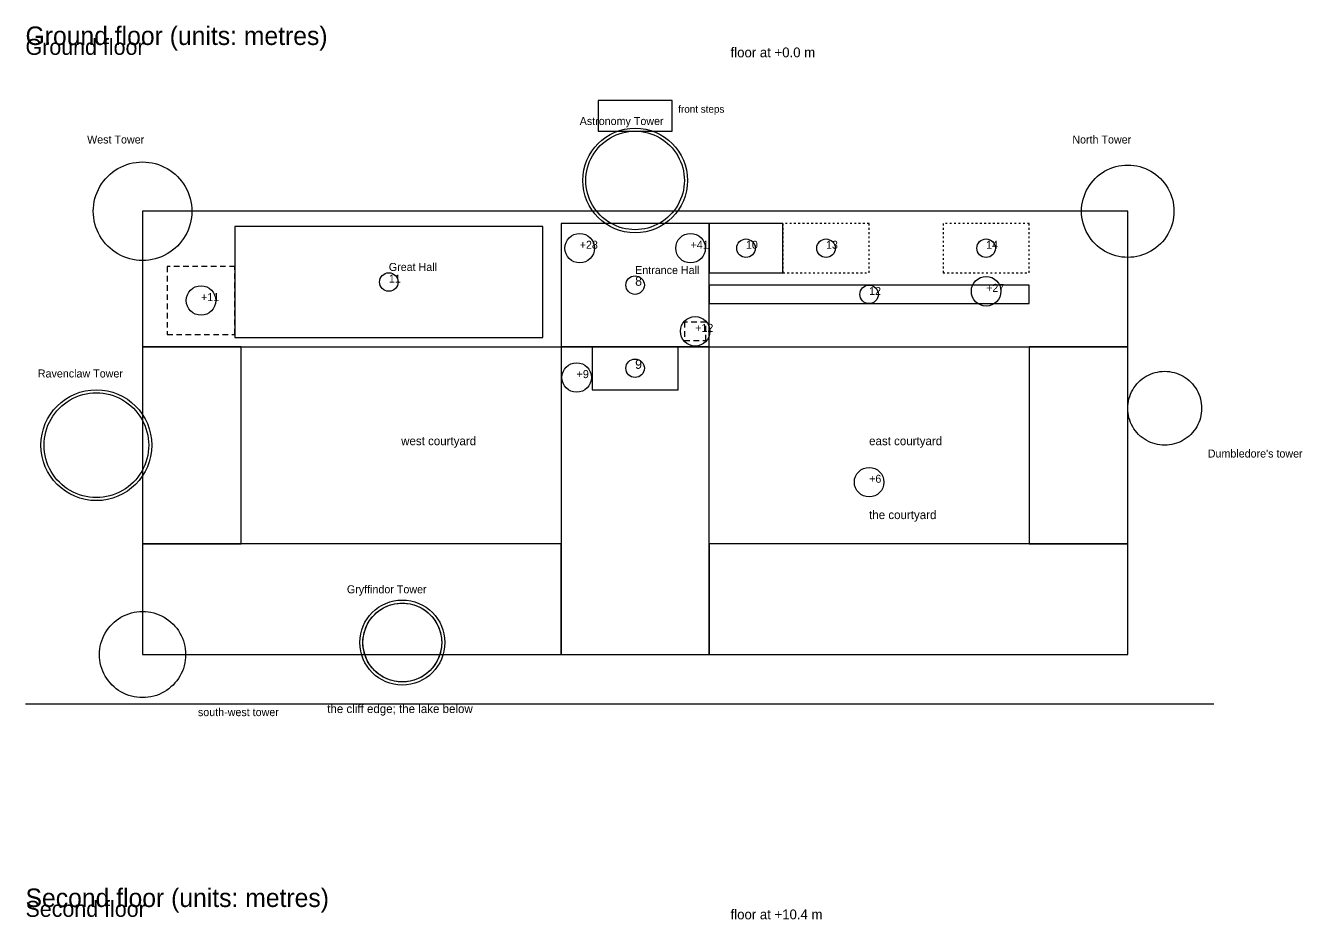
# Model space of a CAD drawing. Extents: x -19 to 408, y -570 to 102.
# Drawn here: x 201 to 408.4, y -43 to 102.2 of the extents above; entities that cross this region are included whole.
import ezdxf

# ---------------------------------------------------------------- set-up
doc = ezdxf.new("R2010")
doc.units = 0
for name, color, linetype in [('2-text', 7, 'CONTINUOUS'), ('G-books', 5, 'CONTINUOUS'), ('G-text', 7, 'CONTINUOUS'), ('G-walls', 8, 'CONTINUOUS')]:
    doc.layers.add(name, color=color, linetype=linetype)

msp = doc.modelspace()

# ---------------------------------------------------------------- linework, layer by layer
at = {"layer": 'G-books'}
for p, q in [((285, 69.5), (235, 69.5)), ((235, 69.5), (235, 51.5)), ((285, 51.5), (285, 69.5)), ((312, 70), (288, 70)), ((288, 70), (288, 50)), ((312, 50), (312, 70)), ((324, 70), (312, 70)), ((312, 70), (312, 62)), ((324, 62), (324, 70)), ((312, 62), (324, 62)), ((364, 60), (312, 60)), ((312, 60), (312, 57)), ((364, 57), (364, 60)), ((312, 57), (364, 57)), ((235, 51.5), (285, 51.5)), ((288, 50), (312, 50)), ((307, 50), (293, 50)), ((293, 50), (293, 43)), ((307, 43), (307, 50)), ((293, 43), (307, 43))]:
    msp.add_line(p, q, dxfattribs=at)
at = {"layer": 'G-walls'}
for p, q in [((306, 90), (294, 90)), ((294, 90), (294, 85)), ((306, 85), (306, 90)), ((294, 85), (306, 85)), ((294.343, 82.657), (294.725, 83.015)), ((294.725, 83.015), (295.13, 83.347)), ((295.13, 83.347), (295.555, 83.652)), ((295.555, 83.652), (296, 83.928)), ((296, 83.928), (296.462, 84.175)), ((296.462, 84.175), (296.939, 84.391)), ((296.939, 84.391), (297.428, 84.575)), ((297.428, 84.575), (297.929, 84.727)), ((297.929, 84.727), (298.439, 84.846)), ((298.439, 84.846), (298.956, 84.932)), ((298.956, 84.932), (299.477, 84.983)), ((299.477, 84.983), (300, 85)), ((300, 85), (300.523, 84.983)), ((300.523, 84.983), (301.044, 84.932)), ((301.044, 84.932), (301.561, 84.846)), ((301.561, 84.846), (302.071, 84.727)), ((302.071, 84.727), (302.572, 84.575)), ((302.572, 84.575), (303.061, 84.391)), ((303.061, 84.391), (303.538, 84.175)), ((303.538, 84.175), (304, 83.928)), ((304, 83.928), (304.445, 83.652)), ((304.445, 83.652), (304.87, 83.347)), ((304.87, 83.347), (305.275, 83.015)), ((305.275, 83.015), (305.657, 82.657)), ((292.825, 80.538), (293.072, 81)), ((293.072, 81), (293.348, 81.445)), ((293.348, 81.445), (293.653, 81.87)), ((293.653, 81.87), (293.985, 82.275)), ((293.985, 82.275), (294.343, 82.657)), ((305.657, 82.657), (306.015, 82.275)), ((306.015, 82.275), (306.347, 81.87)), ((306.347, 81.87), (306.652, 81.445)), ((306.652, 81.445), (306.928, 81)), ((306.928, 81), (307.175, 80.538)), ((215.555, 78.652), (216, 78.928)), ((216, 78.928), (216.462, 79.175)), ((216.462, 79.175), (216.939, 79.391)), ((216.939, 79.391), (217.428, 79.575)), ((217.428, 79.575), (217.929, 79.727)), ((217.929, 79.727), (218.439, 79.846)), ((218.439, 79.846), (218.956, 79.932)), ((218.956, 79.932), (219.477, 79.983)), ((219.477, 79.983), (220, 80)), ((220, 80), (220.523, 79.983)), ((220.523, 79.983), (221.044, 79.932)), ((221.044, 79.932), (221.561, 79.846)), ((221.561, 79.846), (222.071, 79.727)), ((222.071, 79.727), (222.572, 79.575)), ((222.572, 79.575), (223.061, 79.391)), ((223.061, 79.391), (223.538, 79.175)), ((223.538, 79.175), (224, 78.928)), ((224, 78.928), (224.445, 78.652)), ((292.154, 78.561), (292.273, 79.071)), ((292.273, 79.071), (292.425, 79.572)), ((292.425, 79.572), (292.609, 80.061)), ((292.609, 80.061), (292.825, 80.538)), ((307.175, 80.538), (307.391, 80.061)), ((307.391, 80.061), (307.575, 79.572)), ((307.575, 79.572), (307.727, 79.071)), ((307.727, 79.071), (307.846, 78.561)), ((376.683, 78.727), (377.13, 78.929)), ((377.13, 78.929), (377.589, 79.102)), ((377.589, 79.102), (378.059, 79.244)), ((378.059, 79.244), (378.537, 79.356)), ((378.537, 79.356), (379.021, 79.436)), ((379.021, 79.436), (379.509, 79.484)), ((379.509, 79.484), (380, 79.5)), ((380, 79.5), (380.491, 79.484)), ((380.491, 79.484), (380.979, 79.436)), ((380.979, 79.436), (381.463, 79.356)), ((381.463, 79.356), (381.941, 79.244)), ((381.941, 79.244), (382.411, 79.102)), ((382.411, 79.102), (382.87, 78.929)), ((382.87, 78.929), (383.317, 78.727)), ((213.348, 76.445), (213.653, 76.87)), ((213.653, 76.87), (213.985, 77.275)), ((213.985, 77.275), (214.343, 77.657)), ((214.343, 77.657), (214.725, 78.015)), ((214.725, 78.015), (215.13, 78.347)), ((215.13, 78.347), (215.555, 78.652)), ((224.445, 78.652), (224.87, 78.347)), ((224.87, 78.347), (225.275, 78.015)), ((225.275, 78.015), (225.657, 77.657)), ((225.657, 77.657), (226.015, 77.275)), ((226.015, 77.275), (226.347, 76.87)), ((226.347, 76.87), (226.652, 76.445)), ((292, 77), (292.017, 77.523)), ((292.017, 76.477), (292, 77)), ((292.017, 77.523), (292.068, 78.044)), ((292.068, 78.044), (292.154, 78.561)), ((307.846, 78.561), (307.932, 78.044)), ((307.932, 78.044), (307.983, 77.523)), ((307.983, 77.523), (308, 77)), ((308, 77), (307.983, 76.477)), ((374.05, 76.566), (374.361, 76.945)), ((374.361, 76.945), (374.697, 77.303)), ((374.697, 77.303), (375.055, 77.639)), ((375.055, 77.639), (375.434, 77.95)), ((375.434, 77.95), (375.833, 78.236)), ((375.833, 78.236), (376.25, 78.495)), ((376.25, 78.495), (376.683, 78.727)), ((383.317, 78.727), (383.75, 78.495)), ((383.75, 78.495), (384.167, 78.236)), ((384.167, 78.236), (384.566, 77.95)), ((384.566, 77.95), (384.945, 77.639)), ((384.945, 77.639), (385.303, 77.303)), ((385.303, 77.303), (385.639, 76.945)), ((385.639, 76.945), (385.95, 76.566)), ((212.425, 74.572), (212.609, 75.061)), ((212.609, 75.061), (212.825, 75.538)), ((212.825, 75.538), (213.072, 76)), ((213.072, 76), (213.348, 76.445)), ((226.652, 76.445), (226.928, 76)), ((226.928, 76), (227.175, 75.538)), ((227.175, 75.538), (227.391, 75.061)), ((227.391, 75.061), (227.575, 74.572)), ((292.068, 75.956), (292.017, 76.477)), ((292.154, 75.439), (292.068, 75.956)), ((292.273, 74.929), (292.154, 75.439)), ((292.425, 74.428), (292.273, 74.929)), ((307.727, 74.929), (307.575, 74.428)), ((307.846, 75.439), (307.727, 74.929)), ((307.932, 75.956), (307.846, 75.439)), ((307.983, 76.477), (307.932, 75.956)), ((372.898, 74.411), (373.071, 74.87)), ((373.071, 74.87), (373.273, 75.317)), ((373.273, 75.317), (373.505, 75.75)), ((373.505, 75.75), (373.764, 76.167)), ((373.764, 76.167), (374.05, 76.566)), ((385.95, 76.566), (386.236, 76.167)), ((386.236, 76.167), (386.495, 75.75)), ((386.495, 75.75), (386.727, 75.317)), ((386.727, 75.317), (386.929, 74.87)), ((386.929, 74.87), (387.102, 74.411)), ((212.017, 72.523), (212.068, 73.044)), ((212.068, 73.044), (212.154, 73.561)), ((212.154, 73.561), (212.273, 74.071)), ((212.273, 74.071), (212.425, 74.572)), ((227.575, 74.572), (227.727, 74.071)), ((227.727, 74.071), (227.846, 73.561)), ((227.846, 73.561), (227.932, 73.044)), ((227.932, 73.044), (227.983, 72.523)), ((292.609, 73.939), (292.425, 74.428)), ((292.825, 73.462), (292.609, 73.939)), ((293.072, 73), (292.825, 73.462)), ((293.348, 72.555), (293.072, 73)), ((306.928, 73), (306.652, 72.555)), ((307.175, 73.462), (306.928, 73)), ((307.391, 73.939), (307.175, 73.462)), ((307.575, 74.428), (307.391, 73.939)), ((372.516, 72.491), (372.564, 72.979)), ((372.564, 72.979), (372.644, 73.463)), ((372.644, 73.463), (372.756, 73.941)), ((372.756, 73.941), (372.898, 74.411)), ((387.102, 74.411), (387.244, 73.941)), ((387.244, 73.941), (387.356, 73.463)), ((387.356, 73.463), (387.436, 72.979)), ((387.436, 72.979), (387.484, 72.491)), ((212, 72), (212.017, 72.523)), ((212.017, 71.477), (212, 72)), ((212.068, 70.956), (212.017, 71.477)), ((212.154, 70.439), (212.068, 70.956)), ((380, 72), (220, 72)), ((220, 72), (220, 50)), ((227.932, 70.956), (227.846, 70.439)), ((227.983, 71.477), (227.932, 70.956)), ((227.983, 72.523), (228, 72)), ((228, 72), (227.983, 71.477)), ((293.653, 72.13), (293.348, 72.555)), ((293.985, 71.725), (293.653, 72.13)), ((294.343, 71.343), (293.985, 71.725)), ((294.725, 70.985), (294.343, 71.343)), ((295.13, 70.653), (294.725, 70.985)), ((295.555, 70.348), (295.13, 70.653)), ((304.87, 70.653), (304.445, 70.348)), ((305.275, 70.985), (304.87, 70.653)), ((305.657, 71.343), (305.275, 70.985)), ((306.015, 71.725), (305.657, 71.343)), ((306.347, 72.13), (306.015, 71.725)), ((306.652, 72.555), (306.347, 72.13)), ((372.5, 72), (372.516, 72.491)), ((372.516, 71.509), (372.5, 72)), ((372.564, 71.021), (372.516, 71.509)), ((372.644, 70.537), (372.564, 71.021)), ((372.756, 70.059), (372.644, 70.537)), ((380, 50), (380, 72)), ((387.356, 70.537), (387.244, 70.059)), ((387.436, 71.021), (387.356, 70.537)), ((387.484, 71.509), (387.436, 71.021)), ((387.484, 72.491), (387.5, 72)), ((387.5, 72), (387.484, 71.509)), ((212.273, 69.929), (212.154, 70.439)), ((212.425, 69.428), (212.273, 69.929)), ((212.609, 68.939), (212.425, 69.428)), ((212.825, 68.462), (212.609, 68.939)), ((213.072, 68), (212.825, 68.462)), ((227.175, 68.462), (226.928, 68)), ((227.391, 68.939), (227.175, 68.462)), ((227.575, 69.428), (227.391, 68.939)), ((227.727, 69.929), (227.575, 69.428)), ((227.846, 70.439), (227.727, 69.929)), ((296, 70.072), (295.555, 70.348)), ((296.462, 69.825), (296, 70.072)), ((296.939, 69.609), (296.462, 69.825)), ((297.428, 69.425), (296.939, 69.609)), ((297.929, 69.273), (297.428, 69.425)), ((298.439, 69.154), (297.929, 69.273)), ((298.956, 69.068), (298.439, 69.154)), ((299.477, 69.017), (298.956, 69.068)), ((300, 69), (299.477, 69.017)), ((300.523, 69.017), (300, 69)), ((301.044, 69.068), (300.523, 69.017)), ((301.561, 69.154), (301.044, 69.068)), ((302.071, 69.273), (301.561, 69.154)), ((302.572, 69.425), (302.071, 69.273)), ((303.061, 69.609), (302.572, 69.425)), ((303.538, 69.825), (303.061, 69.609)), ((304, 70.072), (303.538, 69.825)), ((304.445, 70.348), (304, 70.072)), ((324, 70), (324, 69.7)), ((324, 69.3), (324, 69)), ((324, 68.6), (324, 68.3)), ((324.7, 70), (324.4, 70)), ((325.4, 70), (325.1, 70)), ((326.1, 70), (325.8, 70)), ((326.8, 70), (326.5, 70)), ((327.5, 70), (327.2, 70)), ((328.2, 70), (327.9, 70)), ((328.9, 70), (328.6, 70)), ((329.6, 70), (329.3, 70)), ((330.3, 70), (330, 70)), ((331, 70), (330.7, 70)), ((331.7, 70), (331.4, 70)), ((332.4, 70), (332.1, 70)), ((333.1, 70), (332.8, 70)), ((333.8, 70), (333.5, 70)), ((334.5, 70), (334.2, 70)), ((335.2, 70), (334.9, 70)), ((335.9, 70), (335.6, 70)), ((336.6, 70), (336.3, 70)), ((337.3, 70), (337, 70)), ((338, 70), (337.7, 70)), ((338, 69.7), (338, 70)), ((338, 69), (338, 69.3)), ((338, 68.3), (338, 68.6)), ((350, 70), (350, 69.7)), ((350, 69.3), (350, 69)), ((350, 68.6), (350, 68.3)), ((350.7, 70), (350.4, 70)), ((351.4, 70), (351.1, 70)), ((352.1, 70), (351.8, 70)), ((352.8, 70), (352.5, 70)), ((353.5, 70), (353.2, 70)), ((354.2, 70), (353.9, 70)), ((354.9, 70), (354.6, 70)), ((355.6, 70), (355.3, 70)), ((356.3, 70), (356, 70)), ((357, 70), (356.7, 70)), ((357.7, 70), (357.4, 70)), ((358.4, 70), (358.1, 70)), ((359.1, 70), (358.8, 70)), ((359.8, 70), (359.5, 70)), ((360.5, 70), (360.2, 70)), ((361.2, 70), (360.9, 70)), ((361.9, 70), (361.6, 70)), ((362.6, 70), (362.3, 70)), ((363.3, 70), (363, 70)), ((364, 70), (363.7, 70)), ((364, 69.7), (364, 70)), ((364, 69), (364, 69.3)), ((364, 68.3), (364, 68.6)), ((372.898, 69.589), (372.756, 70.059)), ((373.071, 69.13), (372.898, 69.589)), ((373.273, 68.683), (373.071, 69.13)), ((373.505, 68.25), (373.273, 68.683)), ((386.727, 68.683), (386.495, 68.25)), ((386.929, 69.13), (386.727, 68.683)), ((387.102, 69.589), (386.929, 69.13)), ((387.244, 70.059), (387.102, 69.589)), ((213.348, 67.555), (213.072, 68)), ((213.653, 67.13), (213.348, 67.555)), ((213.985, 66.725), (213.653, 67.13)), ((214.343, 66.343), (213.985, 66.725)), ((226.015, 66.725), (225.657, 66.343)), ((226.347, 67.13), (226.015, 66.725)), ((226.652, 67.555), (226.347, 67.13)), ((226.928, 68), (226.652, 67.555)), ((324, 67.9), (324, 67.6)), ((324, 67.2), (324, 66.9)), ((324, 66.5), (324, 66.2)), ((338, 67.6), (338, 67.9)), ((338, 66.9), (338, 67.2)), ((338, 66.2), (338, 66.5)), ((350, 67.9), (350, 67.6)), ((350, 67.2), (350, 66.9)), ((350, 66.5), (350, 66.2)), ((364, 67.6), (364, 67.9)), ((364, 66.9), (364, 67.2)), ((364, 66.2), (364, 66.5)), ((373.764, 67.833), (373.505, 68.25)), ((374.05, 67.434), (373.764, 67.833)), ((374.361, 67.055), (374.05, 67.434)), ((374.697, 66.697), (374.361, 67.055)), ((375.055, 66.361), (374.697, 66.697)), ((375.434, 66.05), (375.055, 66.361)), ((384.945, 66.361), (384.566, 66.05)), ((385.303, 66.697), (384.945, 66.361)), ((385.639, 67.055), (385.303, 66.697)), ((385.95, 67.434), (385.639, 67.055)), ((386.236, 67.833), (385.95, 67.434)), ((386.495, 68.25), (386.236, 67.833)), ((214.725, 65.985), (214.343, 66.343)), ((215.13, 65.653), (214.725, 65.985)), ((215.555, 65.348), (215.13, 65.653)), ((216, 65.072), (215.555, 65.348)), ((216.462, 64.825), (216, 65.072)), ((216.939, 64.609), (216.462, 64.825)), ((217.428, 64.425), (216.939, 64.609)), ((217.929, 64.273), (217.428, 64.425)), ((222.572, 64.425), (222.071, 64.273)), ((223.061, 64.609), (222.572, 64.425)), ((223.538, 64.825), (223.061, 64.609)), ((224, 65.072), (223.538, 64.825)), ((224.445, 65.348), (224, 65.072)), ((224.87, 65.653), (224.445, 65.348)), ((225.275, 65.985), (224.87, 65.653)), ((225.657, 66.343), (225.275, 65.985)), ((324, 65.8), (324, 65.5)), ((324, 65.1), (324, 64.8)), ((324, 64.4), (324, 64.1)), ((338, 65.5), (338, 65.8)), ((338, 64.8), (338, 65.1)), ((338, 64.1), (338, 64.4)), ((350, 65.8), (350, 65.5)), ((350, 65.1), (350, 64.8)), ((350, 64.4), (350, 64.1)), ((364, 65.5), (364, 65.8)), ((364, 64.8), (364, 65.1)), ((364, 64.1), (364, 64.4)), ((375.833, 65.764), (375.434, 66.05)), ((376.25, 65.505), (375.833, 65.764)), ((376.683, 65.273), (376.25, 65.505)), ((377.13, 65.071), (376.683, 65.273)), ((377.589, 64.898), (377.13, 65.071)), ((378.059, 64.756), (377.589, 64.898)), ((378.537, 64.644), (378.059, 64.756)), ((379.021, 64.564), (378.537, 64.644)), ((379.509, 64.516), (379.021, 64.564)), ((380, 64.5), (379.509, 64.516)), ((380.491, 64.516), (380, 64.5)), ((380.979, 64.564), (380.491, 64.516)), ((381.463, 64.644), (380.979, 64.564)), ((381.941, 64.756), (381.463, 64.644)), ((382.411, 64.898), (381.941, 64.756)), ((382.87, 65.071), (382.411, 64.898)), ((383.317, 65.273), (382.87, 65.071)), ((383.75, 65.505), (383.317, 65.273)), ((384.167, 65.764), (383.75, 65.505)), ((384.566, 66.05), (384.167, 65.764)), ((218.439, 64.154), (217.929, 64.273)), ((218.956, 64.068), (218.439, 64.154)), ((219.477, 64.017), (218.956, 64.068)), ((220, 64), (219.477, 64.017)), ((220.523, 64.017), (220, 64)), ((221.044, 64.068), (220.523, 64.017)), ((221.561, 64.154), (221.044, 64.068)), ((222.071, 64.273), (221.561, 64.154)), ((224.5, 63), (224, 63)), ((224, 63), (224, 62.1)), ((226, 63), (225.1, 63)), ((227.5, 63), (226.6, 63)), ((229, 63), (228.1, 63)), ((230.5, 63), (229.6, 63)), ((232, 63), (231.1, 63)), ((233.5, 63), (232.6, 63)), ((235, 63), (234.1, 63)), ((235, 62.5), (235, 63)), ((324, 63.7), (324, 63.4)), ((324, 63), (324, 62.7)), ((324, 62.3), (324, 62)), ((338, 63.4), (338, 63.7)), ((338, 62.7), (338, 63)), ((338, 62), (338, 62.3)), ((350, 63.7), (350, 63.4)), ((350, 63), (350, 62.7)), ((350, 62.3), (350, 62)), ((364, 63.4), (364, 63.7)), ((364, 62.7), (364, 63)), ((364, 62), (364, 62.3)), ((224, 61.5), (224, 60.6)), ((235, 61), (235, 61.9)), ((235, 59.5), (235, 60.4)), ((324, 62), (324.3, 62)), ((324.7, 62), (325, 62)), ((325.4, 62), (325.7, 62)), ((326.1, 62), (326.4, 62)), ((326.8, 62), (327.1, 62)), ((327.5, 62), (327.8, 62)), ((328.2, 62), (328.5, 62)), ((328.9, 62), (329.2, 62)), ((329.6, 62), (329.9, 62)), ((330.3, 62), (330.6, 62)), ((331, 62), (331.3, 62)), ((331.7, 62), (332, 62)), ((332.4, 62), (332.7, 62)), ((333.1, 62), (333.4, 62)), ((333.8, 62), (334.1, 62)), ((334.5, 62), (334.8, 62)), ((335.2, 62), (335.5, 62)), ((335.9, 62), (336.2, 62)), ((336.6, 62), (336.9, 62)), ((337.3, 62), (337.6, 62)), ((350, 62), (350.3, 62)), ((350.7, 62), (351, 62)), ((351.4, 62), (351.7, 62)), ((352.1, 62), (352.4, 62)), ((352.8, 62), (353.1, 62)), ((353.5, 62), (353.8, 62)), ((354.2, 62), (354.5, 62)), ((354.9, 62), (355.2, 62)), ((355.6, 62), (355.9, 62)), ((356.3, 62), (356.6, 62)), ((357, 62), (357.3, 62)), ((357.7, 62), (358, 62)), ((358.4, 62), (358.7, 62)), ((359.1, 62), (359.4, 62)), ((359.8, 62), (360.1, 62)), ((360.5, 62), (360.8, 62)), ((361.2, 62), (361.5, 62)), ((361.9, 62), (362.2, 62)), ((362.6, 62), (362.9, 62)), ((363.3, 62), (363.6, 62)), ((224, 60), (224, 59.1)), ((224, 58.5), (224, 57.6)), ((235, 58), (235, 58.9)), ((224, 57), (224, 56.1)), ((235, 56.5), (235, 57.4)), ((224, 55.5), (224, 54.6)), ((224, 54), (224, 53.1)), ((235, 55), (235, 55.9)), ((235, 53.5), (235, 54.4)), ((308.5, 54), (308, 54)), ((308, 54), (308, 53.1)), ((310, 54), (309.1, 54)), ((311.5, 54), (310.6, 54)), ((224, 52.5), (224, 52)), ((224, 52), (224.9, 52)), ((225.5, 52), (226.4, 52)), ((227, 52), (227.9, 52)), ((228.5, 52), (229.4, 52)), ((230, 52), (230.9, 52)), ((231.5, 52), (232.4, 52)), ((233, 52), (233.9, 52)), ((234.5, 52), (235, 52)), ((235, 52), (235, 52.9)), ((308, 52.5), (308, 51.6)), ((311.5, 52.5), (311.5, 53.4)), ((311.5, 51), (311.5, 51.9)), ((220, 50), (380, 50)), ((236, 50), (220, 50)), ((220, 50), (220, 18)), ((236, 18), (236, 50)), ((312, 50), (288, 50)), ((288, 50), (288, 0)), ((308, 51), (308.9, 51)), ((309.5, 51), (310.4, 51)), ((311, 51), (311.5, 51)), ((312, 0), (312, 50)), ((380, 50), (364, 50)), ((364, 50), (364, 18)), ((380, 18), (380, 50)), ((383.704, 45.543), (384.071, 45.682)), ((384.071, 45.682), (384.447, 45.796)), ((384.447, 45.796), (384.829, 45.885)), ((384.829, 45.885), (385.217, 45.949)), ((385.217, 45.949), (385.608, 45.987)), ((385.608, 45.987), (386, 46)), ((386, 46), (386.392, 45.987)), ((386.392, 45.987), (386.783, 45.949)), ((386.783, 45.949), (387.171, 45.885)), ((387.171, 45.885), (387.553, 45.796)), ((387.553, 45.796), (387.929, 45.682)), ((387.929, 45.682), (388.296, 45.543)), ((381.011, 43.333), (381.24, 43.653)), ((381.24, 43.653), (381.489, 43.956)), ((381.489, 43.956), (381.757, 44.243)), ((381.757, 44.243), (382.044, 44.511)), ((382.044, 44.511), (382.347, 44.76)), ((382.347, 44.76), (382.667, 44.989)), ((382.667, 44.989), (383, 45.196)), ((383, 45.196), (383.346, 45.381)), ((383.346, 45.381), (383.704, 45.543)), ((388.296, 45.543), (388.654, 45.381)), ((388.654, 45.381), (389, 45.196)), ((389, 45.196), (389.333, 44.989)), ((389.333, 44.989), (389.653, 44.76)), ((389.653, 44.76), (389.956, 44.511)), ((389.956, 44.511), (390.243, 44.243)), ((390.243, 44.243), (390.511, 43.956)), ((390.511, 43.956), (390.76, 43.653)), ((390.76, 43.653), (390.989, 43.333)), ((208.25, 41.361), (208.741, 41.623)), ((208.741, 41.623), (209.247, 41.853)), ((209.247, 41.853), (209.768, 42.049)), ((209.768, 42.049), (210.3, 42.21)), ((210.3, 42.21), (210.842, 42.337)), ((210.842, 42.337), (211.391, 42.427)), ((211.391, 42.427), (211.944, 42.482)), ((211.944, 42.482), (212.5, 42.5)), ((212.5, 42.5), (213.056, 42.482)), ((213.056, 42.482), (213.609, 42.427)), ((213.609, 42.427), (214.158, 42.337)), ((214.158, 42.337), (214.7, 42.21)), ((214.7, 42.21), (215.232, 42.049)), ((215.232, 42.049), (215.753, 41.853)), ((215.753, 41.853), (216.259, 41.623)), ((216.259, 41.623), (216.75, 41.361)), ((380.115, 41.171), (380.204, 41.553)), ((380.204, 41.553), (380.318, 41.929)), ((380.318, 41.929), (380.457, 42.296)), ((380.457, 42.296), (380.619, 42.654)), ((380.619, 42.654), (380.804, 43)), ((380.804, 43), (381.011, 43.333)), ((390.989, 43.333), (391.196, 43)), ((391.196, 43), (391.381, 42.654)), ((391.381, 42.654), (391.543, 42.296)), ((391.543, 42.296), (391.682, 41.929)), ((391.682, 41.929), (391.796, 41.553)), ((391.796, 41.553), (391.885, 41.171)), ((205.756, 39.174), (206.109, 39.604)), ((206.109, 39.604), (206.49, 40.01)), ((206.49, 40.01), (206.896, 40.391)), ((206.896, 40.391), (207.326, 40.744)), ((207.326, 40.744), (207.778, 41.067)), ((207.778, 41.067), (208.25, 41.361)), ((216.75, 41.361), (217.222, 41.067)), ((217.222, 41.067), (217.674, 40.744)), ((217.674, 40.744), (218.104, 40.391)), ((218.104, 40.391), (218.51, 40.01)), ((218.51, 40.01), (218.891, 39.604)), ((218.891, 39.604), (219.244, 39.174)), ((380, 40), (380.013, 40.392)), ((380.013, 39.608), (380, 40)), ((380.013, 40.392), (380.051, 40.783)), ((380.051, 39.217), (380.013, 39.608)), ((380.051, 40.783), (380.115, 41.171)), ((391.885, 41.171), (391.949, 40.783)), ((391.949, 40.783), (391.987, 40.392)), ((391.987, 39.608), (391.949, 39.217)), ((391.987, 40.392), (392, 40)), ((392, 40), (391.987, 39.608)), ((204.647, 37.253), (204.877, 37.759)), ((204.877, 37.759), (205.139, 38.25)), ((205.139, 38.25), (205.433, 38.722)), ((205.433, 38.722), (205.756, 39.174)), ((219.244, 39.174), (219.567, 38.722)), ((219.567, 38.722), (219.861, 38.25)), ((219.861, 38.25), (220.123, 37.759)), ((220.123, 37.759), (220.353, 37.253)), ((380.115, 38.829), (380.051, 39.217)), ((380.204, 38.447), (380.115, 38.829)), ((380.318, 38.071), (380.204, 38.447)), ((380.457, 37.704), (380.318, 38.071)), ((380.619, 37.346), (380.457, 37.704)), ((380.804, 37), (380.619, 37.346)), ((391.381, 37.346), (391.196, 37)), ((391.543, 37.704), (391.381, 37.346)), ((391.682, 38.071), (391.543, 37.704)), ((391.796, 38.447), (391.682, 38.071)), ((391.885, 38.829), (391.796, 38.447)), ((391.949, 39.217), (391.885, 38.829)), ((204.073, 35.109), (204.163, 35.658)), ((204.163, 35.658), (204.29, 36.2)), ((204.29, 36.2), (204.451, 36.732)), ((204.451, 36.732), (204.647, 37.253)), ((220.353, 37.253), (220.549, 36.732)), ((220.549, 36.732), (220.71, 36.2)), ((220.71, 36.2), (220.837, 35.658)), ((220.837, 35.658), (220.927, 35.109)), ((381.011, 36.667), (380.804, 37)), ((381.24, 36.347), (381.011, 36.667)), ((381.489, 36.044), (381.24, 36.347)), ((381.757, 35.757), (381.489, 36.044)), ((382.044, 35.489), (381.757, 35.757)), ((382.347, 35.24), (382.044, 35.489)), ((389.956, 35.489), (389.653, 35.24)), ((390.243, 35.757), (389.956, 35.489)), ((390.511, 36.044), (390.243, 35.757)), ((390.76, 36.347), (390.511, 36.044)), ((390.989, 36.667), (390.76, 36.347)), ((391.196, 37), (390.989, 36.667)), ((204, 34), (204.018, 34.556)), ((204.018, 33.444), (204, 34)), ((204.018, 34.556), (204.073, 35.109)), ((204.073, 32.891), (204.018, 33.444)), ((220.927, 35.109), (220.982, 34.556)), ((220.982, 33.444), (220.927, 32.891)), ((220.982, 34.556), (221, 34)), ((221, 34), (220.982, 33.444)), ((382.667, 35.011), (382.347, 35.24)), ((383, 34.804), (382.667, 35.011)), ((383.346, 34.619), (383, 34.804)), ((383.704, 34.457), (383.346, 34.619)), ((384.071, 34.318), (383.704, 34.457)), ((384.447, 34.204), (384.071, 34.318)), ((384.829, 34.115), (384.447, 34.204)), ((385.217, 34.051), (384.829, 34.115)), ((385.608, 34.013), (385.217, 34.051)), ((386, 34), (385.608, 34.013)), ((386.392, 34.013), (386, 34)), ((386.783, 34.051), (386.392, 34.013)), ((387.171, 34.115), (386.783, 34.051)), ((387.553, 34.204), (387.171, 34.115)), ((387.929, 34.318), (387.553, 34.204)), ((388.296, 34.457), (387.929, 34.318)), ((388.654, 34.619), (388.296, 34.457)), ((389, 34.804), (388.654, 34.619)), ((389.333, 35.011), (389, 34.804)), ((389.653, 35.24), (389.333, 35.011)), ((204.163, 32.342), (204.073, 32.891)), ((204.29, 31.8), (204.163, 32.342)), ((204.451, 31.268), (204.29, 31.8)), ((204.647, 30.747), (204.451, 31.268)), ((220.549, 31.268), (220.353, 30.747)), ((220.71, 31.8), (220.549, 31.268)), ((220.837, 32.342), (220.71, 31.8)), ((220.927, 32.891), (220.837, 32.342)), ((204.877, 30.241), (204.647, 30.747)), ((205.139, 29.75), (204.877, 30.241)), ((205.433, 29.278), (205.139, 29.75)), ((205.756, 28.826), (205.433, 29.278)), ((219.567, 29.278), (219.244, 28.826)), ((219.861, 29.75), (219.567, 29.278)), ((220.123, 30.241), (219.861, 29.75)), ((220.353, 30.747), (220.123, 30.241)), ((206.109, 28.396), (205.756, 28.826)), ((206.49, 27.99), (206.109, 28.396)), ((206.896, 27.609), (206.49, 27.99)), ((207.326, 27.256), (206.896, 27.609)), ((207.778, 26.933), (207.326, 27.256)), ((217.674, 27.256), (217.222, 26.933)), ((218.104, 27.609), (217.674, 27.256)), ((218.51, 27.99), (218.104, 27.609)), ((218.891, 28.396), (218.51, 27.99)), ((219.244, 28.826), (218.891, 28.396)), ((208.25, 26.639), (207.778, 26.933)), ((208.741, 26.377), (208.25, 26.639)), ((209.247, 26.147), (208.741, 26.377)), ((209.768, 25.951), (209.247, 26.147)), ((210.3, 25.79), (209.768, 25.951)), ((210.842, 25.663), (210.3, 25.79)), ((211.391, 25.573), (210.842, 25.663)), ((211.944, 25.518), (211.391, 25.573)), ((212.5, 25.5), (211.944, 25.518)), ((213.056, 25.518), (212.5, 25.5)), ((213.609, 25.573), (213.056, 25.518)), ((214.158, 25.663), (213.609, 25.573)), ((214.7, 25.79), (214.158, 25.663)), ((215.232, 25.951), (214.7, 25.79)), ((215.753, 26.147), (215.232, 25.951)), ((216.259, 26.377), (215.753, 26.147)), ((216.75, 26.639), (216.259, 26.377)), ((217.222, 26.933), (216.75, 26.639)), ((288, 18), (220, 18)), ((220, 18), (220, 0)), ((220, 18), (236, 18)), ((288, 0), (288, 18)), ((380, 18), (312, 18)), ((312, 18), (312, 0)), ((364, 18), (380, 18)), ((380, 0), (380, 18)), ((261.355, 8.295), (261.771, 8.336)), ((261.771, 8.336), (262.19, 8.35)), ((262.19, 8.35), (262.609, 8.336)), ((262.609, 8.336), (263.025, 8.295)), ((216.5, 6.062), (216.904, 6.278)), ((216.904, 6.278), (217.321, 6.467)), ((217.321, 6.467), (217.75, 6.629)), ((217.75, 6.629), (218.188, 6.761)), ((218.188, 6.761), (218.634, 6.865)), ((218.634, 6.865), (219.086, 6.94)), ((219.086, 6.94), (219.542, 6.985)), ((219.542, 6.985), (220, 7)), ((220, 7), (220.458, 6.985)), ((220.458, 6.985), (220.914, 6.94)), ((220.914, 6.94), (221.366, 6.865)), ((221.366, 6.865), (221.812, 6.761)), ((221.812, 6.761), (222.25, 6.629)), ((222.25, 6.629), (222.679, 6.467)), ((222.679, 6.467), (223.096, 6.278)), ((223.096, 6.278), (223.5, 6.062)), ((257.378, 6.17), (257.665, 6.475)), ((257.665, 6.475), (257.97, 6.762)), ((257.97, 6.762), (258.294, 7.027)), ((258.294, 7.027), (258.634, 7.271)), ((258.634, 7.271), (258.99, 7.493)), ((258.99, 7.493), (259.359, 7.69)), ((259.359, 7.69), (259.741, 7.863)), ((259.741, 7.863), (260.133, 8.01)), ((260.133, 8.01), (260.534, 8.132)), ((260.534, 8.132), (260.941, 8.227)), ((260.941, 8.227), (261.355, 8.295)), ((263.025, 8.295), (263.439, 8.227)), ((263.439, 8.227), (263.846, 8.132)), ((263.846, 8.132), (264.247, 8.01)), ((264.247, 8.01), (264.639, 7.863)), ((264.639, 7.863), (265.021, 7.69)), ((265.021, 7.69), (265.39, 7.493)), ((265.39, 7.493), (265.746, 7.271)), ((265.746, 7.271), (266.086, 7.027)), ((266.086, 7.027), (266.41, 6.762)), ((266.41, 6.762), (266.715, 6.475)), ((266.715, 6.475), (267.002, 6.17)), ((214.18, 3.889), (214.447, 4.261)), ((214.447, 4.261), (214.737, 4.615)), ((214.737, 4.615), (215.05, 4.95)), ((215.05, 4.95), (215.385, 5.263)), ((215.385, 5.263), (215.739, 5.553)), ((215.739, 5.553), (216.111, 5.82)), ((216.111, 5.82), (216.5, 6.062)), ((223.5, 6.062), (223.889, 5.82)), ((223.889, 5.82), (224.261, 5.553)), ((224.261, 5.553), (224.615, 5.263)), ((224.615, 5.263), (224.95, 4.95)), ((224.95, 4.95), (225.263, 4.615)), ((225.263, 4.615), (225.553, 4.261)), ((225.553, 4.261), (225.82, 3.889)), ((256.13, 4.007), (256.277, 4.399)), ((256.277, 4.399), (256.45, 4.781)), ((256.45, 4.781), (256.647, 5.15)), ((256.647, 5.15), (256.869, 5.506)), ((256.869, 5.506), (257.113, 5.846)), ((257.113, 5.846), (257.378, 6.17)), ((267.002, 6.17), (267.267, 5.846)), ((267.267, 5.846), (267.511, 5.506)), ((267.511, 5.506), (267.733, 5.15)), ((267.733, 5.15), (267.93, 4.781)), ((267.93, 4.781), (268.103, 4.399)), ((268.103, 4.399), (268.25, 4.007)), ((213.239, 1.812), (213.371, 2.25)), ((213.371, 2.25), (213.533, 2.679)), ((213.533, 2.679), (213.722, 3.096)), ((213.722, 3.096), (213.938, 3.5)), ((213.938, 3.5), (214.18, 3.889)), ((225.82, 3.889), (226.062, 3.5)), ((226.062, 3.5), (226.278, 3.096)), ((226.278, 3.096), (226.467, 2.679)), ((226.467, 2.679), (226.629, 2.25)), ((226.629, 2.25), (226.761, 1.812)), ((255.79, 1.95), (255.804, 2.369)), ((255.804, 2.369), (255.845, 2.785)), ((255.845, 2.785), (255.913, 3.199)), ((255.913, 3.199), (256.008, 3.606)), ((256.008, 3.606), (256.13, 4.007)), ((268.25, 4.007), (268.372, 3.606)), ((268.372, 3.606), (268.467, 3.199)), ((268.467, 3.199), (268.535, 2.785)), ((268.535, 2.785), (268.576, 2.369)), ((268.576, 2.369), (268.59, 1.95)), ((213, 0), (213.015, 0.458)), ((213.015, -0.458), (213, 0)), ((213.015, 0.458), (213.06, 0.914)), ((213.06, 0.914), (213.135, 1.366)), ((213.135, 1.366), (213.239, 1.812)), ((220, 0), (288, 0)), ((226.761, 1.812), (226.865, 1.366)), ((226.865, 1.366), (226.94, 0.914)), ((226.94, 0.914), (226.985, 0.458)), ((226.985, 0.458), (227, 0)), ((227, 0), (226.985, -0.458)), ((255.804, 1.531), (255.79, 1.95)), ((255.845, 1.115), (255.804, 1.531)), ((255.913, 0.701), (255.845, 1.115)), ((256.008, 0.294), (255.913, 0.701)), ((256.13, -0.107), (256.008, 0.294)), ((268.372, 0.294), (268.25, -0.107)), ((268.467, 0.701), (268.372, 0.294)), ((268.535, 1.115), (268.467, 0.701)), ((268.576, 1.531), (268.535, 1.115)), ((268.59, 1.95), (268.576, 1.531)), ((288, 0), (312, 0)), ((312, 0), (380, 0)), ((213.06, -0.914), (213.015, -0.458)), ((213.135, -1.366), (213.06, -0.914)), ((213.239, -1.812), (213.135, -1.366)), ((213.371, -2.25), (213.239, -1.812)), ((226.761, -1.812), (226.629, -2.25)), ((226.865, -1.366), (226.761, -1.812)), ((226.94, -0.914), (226.865, -1.366)), ((226.985, -0.458), (226.94, -0.914)), ((256.277, -0.499), (256.13, -0.107)), ((256.45, -0.881), (256.277, -0.499)), ((256.647, -1.25), (256.45, -0.881)), ((256.869, -1.606), (256.647, -1.25)), ((257.113, -1.946), (256.869, -1.606)), ((257.378, -2.27), (257.113, -1.946)), ((267.267, -1.946), (267.002, -2.27)), ((267.511, -1.606), (267.267, -1.946)), ((267.733, -1.25), (267.511, -1.606)), ((267.93, -0.881), (267.733, -1.25)), ((268.103, -0.499), (267.93, -0.881)), ((268.25, -0.107), (268.103, -0.499)), ((213.533, -2.679), (213.371, -2.25)), ((213.722, -3.096), (213.533, -2.679)), ((213.938, -3.5), (213.722, -3.096)), ((214.18, -3.889), (213.938, -3.5)), ((214.447, -4.261), (214.18, -3.889)), ((225.82, -3.889), (225.553, -4.261)), ((226.062, -3.5), (225.82, -3.889)), ((226.278, -3.096), (226.062, -3.5)), ((226.467, -2.679), (226.278, -3.096)), ((226.629, -2.25), (226.467, -2.679)), ((257.665, -2.575), (257.378, -2.27)), ((257.97, -2.862), (257.665, -2.575)), ((258.294, -3.127), (257.97, -2.862)), ((258.634, -3.371), (258.294, -3.127)), ((258.99, -3.593), (258.634, -3.371)), ((259.359, -3.79), (258.99, -3.593)), ((259.741, -3.963), (259.359, -3.79)), ((260.133, -4.11), (259.741, -3.963)), ((260.534, -4.232), (260.133, -4.11)), ((264.247, -4.11), (263.846, -4.232)), ((264.639, -3.963), (264.247, -4.11)), ((265.021, -3.79), (264.639, -3.963)), ((265.39, -3.593), (265.021, -3.79)), ((265.746, -3.371), (265.39, -3.593)), ((266.086, -3.127), (265.746, -3.371)), ((266.41, -2.862), (266.086, -3.127)), ((266.715, -2.575), (266.41, -2.862)), ((267.002, -2.27), (266.715, -2.575)), ((214.737, -4.615), (214.447, -4.261)), ((215.05, -4.95), (214.737, -4.615)), ((215.385, -5.263), (215.05, -4.95)), ((215.739, -5.553), (215.385, -5.263)), ((216.111, -5.82), (215.739, -5.553)), ((216.5, -6.062), (216.111, -5.82)), ((216.904, -6.278), (216.5, -6.062)), ((223.5, -6.062), (223.096, -6.278)), ((223.889, -5.82), (223.5, -6.062)), ((224.261, -5.553), (223.889, -5.82)), ((224.615, -5.263), (224.261, -5.553)), ((224.95, -4.95), (224.615, -5.263)), ((225.263, -4.615), (224.95, -4.95)), ((225.553, -4.261), (225.263, -4.615)), ((260.941, -4.327), (260.534, -4.232)), ((261.355, -4.395), (260.941, -4.327)), ((261.771, -4.436), (261.355, -4.395)), ((262.19, -4.45), (261.771, -4.436)), ((262.609, -4.436), (262.19, -4.45)), ((263.025, -4.395), (262.609, -4.436)), ((263.439, -4.327), (263.025, -4.395)), ((263.846, -4.232), (263.439, -4.327)), ((201, -8), (394, -8)), ((217.321, -6.467), (216.904, -6.278)), ((217.75, -6.629), (217.321, -6.467)), ((218.188, -6.761), (217.75, -6.629)), ((218.634, -6.865), (218.188, -6.761)), ((219.086, -6.94), (218.634, -6.865)), ((219.542, -6.985), (219.086, -6.94)), ((220, -7), (219.542, -6.985)), ((220.458, -6.985), (220, -7)), ((220.914, -6.94), (220.458, -6.985)), ((221.366, -6.865), (220.914, -6.94)), ((221.812, -6.761), (221.366, -6.865)), ((222.25, -6.629), (221.812, -6.761)), ((222.679, -6.467), (222.25, -6.629)), ((223.096, -6.278), (222.679, -6.467))]:
    msp.add_line(p, q, dxfattribs=at)
for centre, radius in [((300, 77), 8.5), ((291, 66), 2.4), ((309, 66), 2.4), ((318, 66), 1.5), ((331, 66), 1.5), ((357, 66), 1.5), ((260, 60.5), 1.5), ((300, 60), 1.5), ((357, 59), 2.4), ((229.5, 57.5), 2.4), ((338, 58.5), 1.5), ((309.75, 52.5), 2.4), ((300, 46.5), 1.5), ((290.5, 45), 2.4), ((212.5, 34), 9), ((338, 28), 2.4), ((262.19, 1.95), 6.9), ((262.19, 1.95), 6.4), ((262.19, 1.95), 0)]:
    msp.add_circle(centre, radius, dxfattribs=at)

# ---------------------------------------------------------------- texts
at = {"layer": '2-text'}
for s, height, p in [('Second floor (units: metres)', 3, (201, -41)), ('Second floor', 2.6, (201, -42.6)), ('floor at +10.4 m', 1.6, (315.5, -43))]:
    msp.add_text(s, height=height, dxfattribs=at).set_placement(p)
at = {"layer": 'G-text'}
for s, height, p in [('Ground floor (units: metres)', 3, (201, 99)), ('Ground floor', 2.6, (201, 97.4)), ('floor at +0.0 m', 1.6, (315.5, 97)), ('front steps', 1.2, (307, 88)), ('Astronomy Tower', 1.3, (291, 86)), ('West Tower', 1.3, (211, 83)), ('North Tower', 1.3, (371, 83)), ('+28', 1.3, (291, 65.9)), ('+41', 1.3, (309, 65.9)), ('10', 1.3, (318, 65.9)), ('13', 1.3, (331, 65.9)), ('14', 1.3, (357, 65.9)), ('Great Hall', 1.3, (260, 62.3)), ('Entrance Hall', 1.3, (300, 61.8)), ('11', 1.3, (260, 60.4)), ('8', 1.5, (300, 59.9)), ('+27', 1.3, (357, 58.9)), ('+11', 1.3, (229.5, 57.4)), ('12', 1.3, (338, 58.4)), ('+12', 1.3, (309.75, 52.4)), ('9', 1.5, (300, 46.4)), ('Ravenclaw Tower', 1.3, (203, 45)), ('+9', 1.3, (290.5, 44.9)), ('west courtyard', 1.4, (262, 34)), ('east courtyard', 1.4, (338, 34)), ("Dumbledore's tower", 1.3, (393, 32)), ('+6', 1.3, (338, 27.9)), ('the courtyard', 1.4, (338, 22)), ('Gryffindor Tower', 1.3, (253.19, 9.95)), ('the cliff edge; the lake below', 1.4, (250, -9.5)), ('south-west tower', 1.3, (229, -10))]:
    msp.add_text(s, height=height, dxfattribs=at).set_placement(p)

doc.saveas('drawing.dxf')
